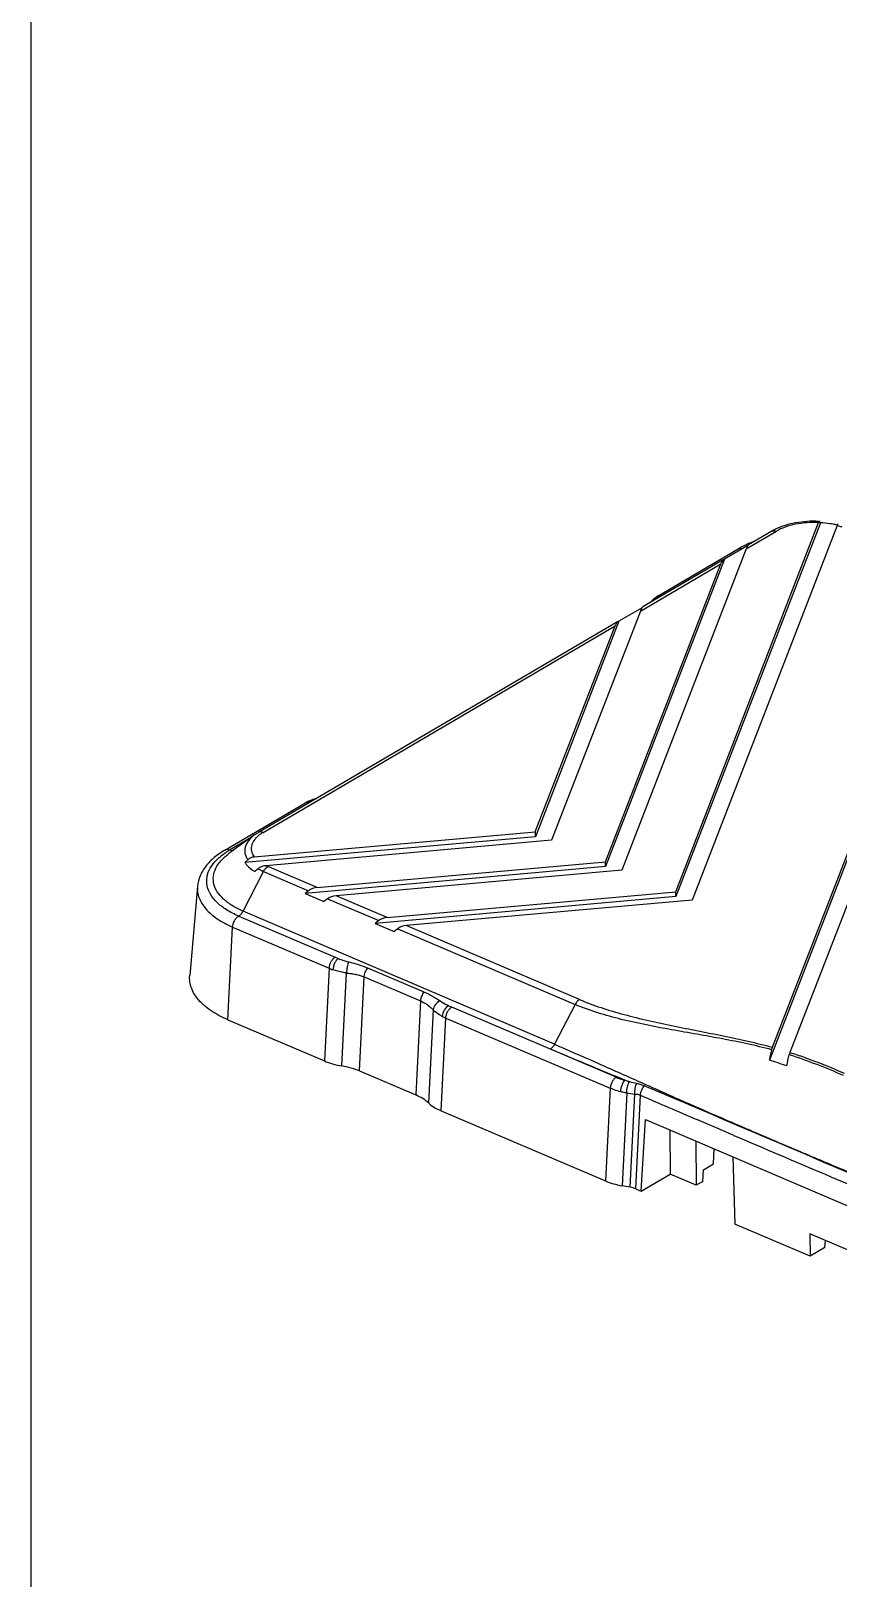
# Model space of a CAD drawing. Header units: millimetres. Extents: x 1667 to 2459, y 1639 to 1961.
# Drawn here: x 1667.2 to 1710.6, y 1684.8 to 1768 of the extents above; entities that cross this region are included whole.
import ezdxf

# ---------------------------------------------------------------- set-up
doc = ezdxf.new("R2010")
doc.units = ezdxf.units.MM
doc.layers.add('dim', color=82, linetype='Continuous')
doc.layers.add('text-mold', color=3, linetype='Continuous')

# ---------------------------------------------------------------- blocks, each defined once
blk = doc.blocks.new('VSEE')
at = {"layer": 'text-mold', "color": 62}
blk.add_line((-214.4, -255.87), (-214.4, -1142.58), dxfattribs=at)

msp = doc.modelspace()

# ---------------------------------------------------------------- linework, layer by layer
at = {"color": 4, "linetype": 'Continuous'}
for p, q in [((1701.883, 1721.731), (1709.57, 1741.576)), ((1709.673, 1741.568), (1701.889, 1721.47)), ((1710.56, 1741.419), (1702.761, 1721.283)), ((1705.675, 1740.163), (1707.297, 1741.115)), ((1707.05, 1741.114), (1705.8, 1740.38)), ((1709.62, 1741.642), (1709.641, 1741.625)), ((1709.673, 1741.568), (1709.641, 1741.625)), ((1705.765, 1740.342), (1704.517, 1739.61)), ((1704.517, 1739.61), (1698.114, 1723.08)), ((1705.675, 1740.163), (1698.986, 1722.893)), ((1704.442, 1739.584), (1700.108, 1737.041)), ((1700.94, 1737.638), (1705.244, 1740.163)), ((1704.444, 1739.585), (1704.454, 1739.59)), ((1704.454, 1739.59), (1704.517, 1739.61)), ((1698.108, 1723.341), (1704.315, 1739.365)), ((1699.984, 1736.824), (1704.315, 1739.365)), ((1700.074, 1737.003), (1698.825, 1736.27)), ((1700.792, 1737.54), (1700.686, 1737.455)), ((1700.94, 1737.638), (1700.791, 1737.54)), ((1700.791, 1737.54), (1700.792, 1737.54)), ((1698.751, 1736.244), (1679.447, 1724.918)), ((1698.825, 1736.27), (1694.34, 1724.691)), ((1699.984, 1736.824), (1695.212, 1724.504)), ((1698.753, 1736.246), (1698.762, 1736.25)), ((1698.762, 1736.25), (1698.825, 1736.27)), ((1679.694, 1724.92), (1698.623, 1736.026)), ((1694.334, 1724.951), (1698.623, 1736.026)), ((1712.867, 1728.013), (1706.924, 1712.67)), ((1707.088, 1713.367), (1712.861, 1728.273)), ((1713.739, 1727.826), (1708.031, 1713.09)), ((1677.641, 1723.968), (1681.945, 1726.493)), ((1682.16, 1726.602), (1682.104, 1726.577)), ((1682.104, 1726.577), (1682.104, 1726.577)), ((1682.377, 1726.685), (1682.16, 1726.602)), ((1682.557, 1726.743), (1682.377, 1726.685)), ((1682.454, 1726.71), (1682.454, 1726.71)), ((1679.239, 1724.783), (1677.853, 1723.778)), ((1679.057, 1724.651), (1677.892, 1723.967)), ((1694.34, 1724.691), (1678.717, 1723.294)), ((1679.222, 1723.601), (1694.334, 1724.951)), ((1695.212, 1724.504), (1679.846, 1723.13)), ((1694.339, 1724.69), (1694.335, 1724.951)), ((1678.615, 1720.685), (1679.717, 1722.821)), ((1678.717, 1723.294), (1678.869, 1723.442)), ((1679.717, 1722.821), (1682.143, 1721.786)), ((1682.596, 1721.955), (1679.947, 1723.085)), ((1698.114, 1723.08), (1681.948, 1721.635)), ((1682.596, 1721.955), (1698.108, 1723.341)), ((1698.986, 1722.893), (1683.616, 1721.519)), ((1698.113, 1723.08), (1698.109, 1723.341)), ((1676.166, 1722.023), (1675.747, 1717.229)), ((1682.143, 1721.786), (1681.948, 1721.635)), ((1681.948, 1721.635), (1682.962, 1721.202)), ((1683.16, 1721.352), (1682.962, 1721.202)), ((1683.16, 1721.352), (1685.917, 1720.176)), ((1686.37, 1720.344), (1683.616, 1721.519)), ((1701.889, 1721.47), (1685.722, 1720.025)), ((1686.37, 1720.344), (1701.883, 1721.731)), ((1702.761, 1721.283), (1687.39, 1719.909)), ((1701.888, 1721.47), (1701.884, 1721.731)), ((1678.381, 1720.42), (1683.566, 1718.208)), ((1695.374, 1713.535), (1678.615, 1720.685)), ((1677.803, 1714.845), (1678.056, 1719.831)), ((1678.056, 1719.831), (1683.24, 1717.619)), ((1685.917, 1720.176), (1685.722, 1720.025)), ((1685.722, 1720.025), (1686.737, 1719.592)), ((1686.934, 1719.742), (1686.737, 1719.592)), ((1686.934, 1719.742), (1696.475, 1715.671)), ((1696.706, 1715.934), (1687.39, 1719.909)), ((1683.566, 1718.208), (1683.735, 1718.14)), ((1683.24, 1717.619), (1682.988, 1712.633)), ((1683.933, 1712.363), (1684.186, 1717.359)), ((1684.878, 1712.094), (1685.134, 1717.155)), ((1685.134, 1717.155), (1688.159, 1715.865)), ((1688.35, 1716.339), (1685.326, 1717.629)), ((1688.159, 1715.865), (1687.902, 1710.804)), ((1688.837, 1715.374), (1688.583, 1710.379)), ((1689.68, 1715.603), (1689.842, 1715.53)), ((1698.682, 1711.755), (1689.842, 1715.53)), ((1696.475, 1715.671), (1695.374, 1713.535)), ((1677.803, 1714.845), (1682.988, 1712.633)), ((1689.264, 1709.955), (1689.517, 1714.941)), ((1689.517, 1714.941), (1698.361, 1711.168)), ((1684.878, 1712.094), (1687.902, 1710.804)), ((1698.361, 1711.168), (1698.108, 1706.182)), ((1699.254, 1710.908), (1699.002, 1705.921)), ((1699.436, 1705.842), (1699.69, 1710.852)), ((1699.734, 1705.756), (1699.989, 1710.791)), ((1689.264, 1709.955), (1698.108, 1706.182)), ((1700.034, 1705.628), (1700.258, 1709.483)), ((1700.258, 1709.483), (1726.473, 1698.298)), ((1701.562, 1708.927), (1701.592, 1706.542)), ((1702.958, 1708.331), (1702.989, 1705.946)), ((1703.908, 1707.092), (1703.955, 1707.906)), ((1703.38, 1706.782), (1703.908, 1707.092)), ((1704.963, 1707.476), (1705.064, 1703.864)), ((1700.034, 1705.628), (1701.592, 1706.542)), ((1702.989, 1705.946), (1701.592, 1706.542)), ((1703.344, 1706.154), (1702.989, 1705.946)), ((1703.344, 1706.154), (1703.38, 1706.782)), ((1699.436, 1705.842), (1699.002, 1705.921)), ((1699.734, 1705.756), (1700.034, 1705.628)), ((1709.119, 1702.134), (1705.064, 1703.864)), ((1709.103, 1703.337), (1709.119, 1702.134)), ((1725.86, 1696.188), (1709.103, 1703.337)), ((1709.913, 1702.6), (1709.935, 1702.982)), ((1709.913, 1702.6), (1709.119, 1702.134))]:
    msp.add_line(p, q, dxfattribs=at)
for points in [[(1700.686, 1737.455), (1700.549, 1737.313), (1700.533, 1737.293)], [(1682.104, 1726.577), (1682.023, 1726.536), (1681.945, 1726.493)]]:
    msp.add_lwpolyline(points, dxfattribs=at)
for centre, radius, start, end in [((1708.571, 1738.514), 3.012, 116.17355, 120.32232), ((1709.318, 1736.098), 5.552, 86.88757, 87.40271), ((1709.453, 1736.45), 5.118, 77.42913, 79.95914), ((1707.85, 1735.717), 5.153, 117.95782, 120.37268), ((1708.024, 1735.39), 5.524, 116.28987, 117.95828), ((1708.195, 1735.042), 5.911, 114.2688, 116.28617), ((1708.314, 1734.78), 6.2, 113.6098, 114.27966), ((1708.499, 1734.347), 6.67, 110.47682, 113.57059), ((1680.264, 1723.721), 1.312, 134.9573, 136.62768), ((1679.917, 1720.5), 4.015, 122.32507, 123.34085), ((1680.032, 1720.319), 4.23, 120.39047, 122.31722), ((1696.972, 1701.906), 27.413, 129.80276, 130.28414), ((1681.016, 1725.592), 2.726, 244.57244, 246.91185), ((1684.666, 1720.971), 3.642, 246.9563, 250.44547), ((1690.751, 1717.836), 3.147, 243.07407, 246.91862), ((1538.566, 1750.362), 172.526, 347.38051, 347.57274), ((1467.824, 1769.437), 246.72, 346.62542, 346.76734), ((1700.1, 1690.185), 23.498, 70.73545, 73.11712), ((1703.085, 1725.335), 14.293, 255.06426, 256.65374), ((96.066, -2068.666), 4106.257, 66.79897, 67.004727), ((1700.535, 1719.113), 8.303, 261.12962, 264.15791), ((2239.919, 2961.832), 1362.584, 246.655733, 246.794799), ((2311.965, 3124.621), 1540.59, 246.79814, 247.19481)]:
    msp.add_arc(centre, radius, start, end, dxfattribs=at)
for centre, major_axis, ratio, start_param, end_param in [((1705.676, 1739.727), (0.149, 0.659), 0.183354, 6.453751, 7.172957), ((1704.327, 1738.936), (0.143, 0.655), 0.19624, 0.179653, 0.898873), ((1699.984, 1736.388), (0.149, 0.659), 0.183354, 6.453751, 7.172957), ((1698.635, 1735.596), (0.143, 0.655), 0.19624, 0.179653, 0.898873), ((1682.606, 1721.52), (0.642, 0.092), 0.667361, 1.491449, 2.276847), ((1683.617, 1721.088), (0.642, 0.101), 0.65911, 1.470452, 2.25585), ((1686.381, 1719.909), (0.642, 0.092), 0.667361, 1.491449, 2.276847), ((1687.392, 1719.478), (0.642, 0.101), 0.65911, 1.470452, 2.25585), ((1684.967, 1713.794), (3.008, 0.049), 0.502026, -2.297197, -1.929989), ((1682.898, 1710.933), (3.008, 0.049), 0.502026, 0.844396, 1.211604), ((1685.923, 1709.642), (3.008, 0.049), 0.502026, 0.477188, 0.844396), ((1691.244, 1711.116), (3.008, 0.049), 0.502026, -2.664405, -2.297197), ((1700.087, 1707.343), (3.008, 0.049), 0.502026, -2.297197, -1.948131), ((1699.074, 1705.369), (1.003, 0.016), 0.502026, 0.844396, 1.193462)]:
    msp.add_ellipse(centre, major_axis=major_axis, ratio=ratio, start_param=start_param, end_param=end_param, dxfattribs=at)
for points, knots in [([(1707.05, 1741.114), (1707.084, 1741.134), (1707.171, 1741.155), (1707.256, 1741.133), (1707.297, 1741.115)], [0, 0, 0, 0, 0.466698, 1, 1, 1, 1]), ([(1709.57, 1741.645), (1709.156, 1741.663), (1708.357, 1741.614), (1707.584, 1741.385), (1707.242, 1741.217)], [0, 0, 0, 0, 0.520799, 1, 1, 1, 1]), ([(1709.57, 1741.576), (1709.154, 1741.597), (1708.538, 1741.556), (1707.782, 1741.353), (1707.446, 1741.202), (1707.297, 1741.115)], [0, 0, 0, 0, 0.532356, 0.779299, 1, 1, 1, 1]), ([(1709.57, 1741.576), (1709.576, 1741.593), (1709.586, 1741.618), (1709.61, 1741.643), (1709.62, 1741.642)], [0, 0, 0, 0, 0.656391, 1, 1, 1, 1]), ([(1710.345, 1741.49), (1710.291, 1741.5), (1710.068, 1741.536), (1709.843, 1741.558), (1709.673, 1741.568)], [0, 0, 0, 0, 0.245782, 1, 1, 1, 1]), ([(1710.616, 1741.491), (1710.606, 1741.494), (1710.587, 1741.477), (1710.573, 1741.45), (1710.564, 1741.43), (1710.56, 1741.419)], [0, 0, 0, 0, 0.32679, 0.617459, 1, 1, 1, 1]), ([(1710.832, 1741.331), (1710.81, 1741.339), (1710.721, 1741.371), (1710.629, 1741.4), (1710.56, 1741.419)], [0, 0, 0, 0, 0.244566, 1, 1, 1, 1]), ([(1705.244, 1740.163), (1705.275, 1740.181), (1705.353, 1740.202), (1705.43, 1740.187), (1705.469, 1740.173)], [0, 0, 0, 0, 0.470467, 1, 1, 1, 1]), ([(1700.533, 1737.293), (1700.559, 1737.326), (1700.625, 1737.383), (1700.706, 1737.412), (1700.748, 1737.421)], [0, 0, 0, 0, 0.489879, 1, 1, 1, 1]), ([(1700.792, 1737.54), (1700.802, 1737.547), (1700.845, 1737.575), (1700.896, 1737.588), (1700.934, 1737.591)], [0, 0, 0, 0, 0.244736, 1, 1, 1, 1]), ([(1700.934, 1737.591), (1700.941, 1737.592), (1700.971, 1737.593), (1701.001, 1737.59), (1701.023, 1737.586)], [0, 0, 0, 0, 0.243184, 1, 1, 1, 1]), ([(1701.142, 1737.655), (1701.108, 1737.665), (1701.037, 1737.675), (1700.969, 1737.655), (1700.94, 1737.638)], [0, 0, 0, 0, 0.52562, 1, 1, 1, 1]), ([(1681.944, 1726.493), (1681.955, 1726.499), (1682, 1726.52), (1682.052, 1726.525), (1682.09, 1726.521)], [0, 0, 0, 0, 0.241695, 1, 1, 1, 1]), ([(1682.104, 1726.577), (1682.127, 1726.587), (1682.182, 1726.599), (1682.235, 1726.588), (1682.262, 1726.578)], [0, 0, 0, 0, 0.472492, 1, 1, 1, 1]), ([(1682.454, 1726.71), (1682.464, 1726.713), (1682.479, 1726.714), (1682.493, 1726.713), (1682.496, 1726.712)], [0, 0, 0, 0, 0.737216, 1, 1, 1, 1]), ([(1679.239, 1724.783), (1679.117, 1724.694), (1678.906, 1724.506), (1678.737, 1724.202), (1678.698, 1723.957), (1678.717, 1723.715), (1678.798, 1723.543), (1678.869, 1723.442)], [0, 0, 0, 0, 0.290823, 0.536245, 0.649619, 0.762022, 1, 1, 1, 1]), ([(1679.31, 1724.623), (1679.241, 1724.549), (1679.124, 1724.392), (1679.04, 1724.118), (1679.074, 1723.84), (1679.165, 1723.677), (1679.222, 1723.601)], [0, 0, 0, 0, 0.271326, 0.512104, 0.746276, 1, 1, 1, 1]), ([(1679.447, 1724.918), (1679.429, 1724.908), (1679.358, 1724.865), (1679.289, 1724.819), (1679.239, 1724.783)], [0, 0, 0, 0, 0.253777, 1, 1, 1, 1]), ([(1679.52, 1724.806), (1679.504, 1724.793), (1679.44, 1724.745), (1679.379, 1724.692), (1679.337, 1724.65)], [0, 0, 0, 0, 0.259415, 1, 1, 1, 1]), ([(1679.694, 1724.92), (1679.653, 1724.937), (1679.568, 1724.959), (1679.481, 1724.938), (1679.447, 1724.918)], [0, 0, 0, 0, 0.533302, 1, 1, 1, 1]), ([(1679.694, 1724.92), (1679.679, 1724.911), (1679.619, 1724.875), (1679.562, 1724.836), (1679.52, 1724.806)], [0, 0, 0, 0, 0.256627, 1, 1, 1, 1]), ([(1677.641, 1723.968), (1677.44, 1723.85), (1677.068, 1723.595), (1676.606, 1723.132), (1676.284, 1722.606), (1676.183, 1722.215), (1676.166, 1722.022)], [0, 0, 0, 0, 0.276481, 0.531348, 0.769996, 1, 1, 1, 1]), ([(1678.381, 1720.42), (1678.156, 1720.516), (1677.836, 1720.678), (1677.456, 1720.941), (1677.149, 1721.203), (1676.851, 1721.558), (1676.653, 1722.042), (1676.651, 1722.547), (1676.843, 1723.035), (1677.207, 1723.484), (1677.529, 1723.735), (1677.711, 1723.855)], [0, 0, 0, 0, 0.15854, 0.230792, 0.298213, 0.419463, 0.52709, 0.629668, 0.73771, 0.859669, 1, 1, 1, 1]), ([(1678.615, 1720.685), (1678.412, 1720.772), (1678.04, 1720.959), (1677.566, 1721.308), (1677.223, 1721.701), (1677.027, 1722.131), (1676.998, 1722.581), (1677.139, 1723.023), (1677.433, 1723.434), (1677.701, 1723.667), (1677.853, 1723.778)], [0, 0, 0, 0, 0.159839, 0.301175, 0.424592, 0.534124, 0.637436, 0.744411, 0.863575, 1, 1, 1, 1]), ([(1677.892, 1723.967), (1677.85, 1723.986), (1677.764, 1724.009), (1677.675, 1723.988), (1677.641, 1723.968)], [0, 0, 0, 0, 0.53405, 1, 1, 1, 1]), ([(1678.081, 1723.943), (1678.067, 1723.939), (1678.003, 1723.931), (1677.937, 1723.947), (1677.892, 1723.967)], [0, 0, 0, 0, 0.231737, 1, 1, 1, 1]), ([(1679.222, 1723.601), (1679.157, 1723.595), (1679.027, 1723.561), (1678.915, 1723.487), (1678.869, 1723.442)], [0, 0, 0, 0, 0.503313, 1, 1, 1, 1]), ([(1678.717, 1723.294), (1678.747, 1723.25), (1678.895, 1723.062), (1679.089, 1722.914), (1679.247, 1722.818)], [0, 0, 0, 0, 0.226661, 1, 1, 1, 1]), ([(1679.682, 1723.1), (1679.658, 1723.093), (1679.566, 1723.062), (1679.479, 1723.013), (1679.423, 1722.966)], [0, 0, 0, 0, 0.252716, 1, 1, 1, 1]), ([(1679.423, 1722.966), (1679.446, 1722.953), (1679.542, 1722.901), (1679.641, 1722.854), (1679.717, 1722.821)], [0, 0, 0, 0, 0.242015, 1, 1, 1, 1]), ([(1679.717, 1722.821), (1679.732, 1722.85), (1679.753, 1722.887), (1679.778, 1722.922), (1679.784, 1722.93)], [0, 0, 0, 0, 0.754271, 1, 1, 1, 1]), ([(1679.784, 1722.93), (1679.793, 1722.943), (1679.829, 1722.988), (1679.871, 1723.03), (1679.905, 1723.056)], [0, 0, 0, 0, 0.264024, 1, 1, 1, 1]), ([(1676.166, 1722.022), (1676.157, 1721.919), (1676.162, 1721.708), (1676.272, 1721.279), (1676.607, 1720.755), (1677.241, 1720.228), (1677.765, 1719.955), (1678.056, 1719.831)], [0, 0, 0, 0, 0.100964, 0.203972, 0.428175, 0.691803, 1, 1, 1, 1]), ([(1678.056, 1719.831), (1678.062, 1719.951), (1678.119, 1720.13), (1678.251, 1720.32), (1678.336, 1720.394), (1678.381, 1720.42)], [0, 0, 0, 0, 0.519713, 0.776143, 1, 1, 1, 1]), ([(1678.381, 1720.42), (1678.429, 1720.448), (1678.52, 1720.529), (1678.586, 1720.629), (1678.615, 1720.685)], [0, 0, 0, 0, 0.465415, 1, 1, 1, 1]), ([(1683.566, 1718.208), (1683.521, 1718.183), (1683.435, 1718.108), (1683.303, 1717.918), (1683.247, 1717.739), (1683.24, 1717.619)], [0, 0, 0, 0, 0.223828, 0.480175, 1, 1, 1, 1]), ([(1683.735, 1718.14), (1683.694, 1718.111), (1683.618, 1718.032), (1683.501, 1717.836), (1683.452, 1717.658), (1683.447, 1717.539)], [0, 0, 0, 0, 0.217985, 0.473588, 1, 1, 1, 1]), ([(1683.735, 1718.14), (1683.78, 1718.122), (1683.965, 1718.053), (1684.153, 1717.993), (1684.298, 1717.957)], [0, 0, 0, 0, 0.244254, 1, 1, 1, 1]), ([(1684.298, 1717.957), (1684.278, 1717.919), (1684.243, 1717.829), (1684.195, 1717.63), (1684.181, 1717.468), (1684.186, 1717.359)], [0, 0, 0, 0, 0.212866, 0.467189, 1, 1, 1, 1]), ([(1684.298, 1717.957), (1684.477, 1717.913), (1684.824, 1717.821), (1685.163, 1717.698), (1685.326, 1717.629)], [0, 0, 0, 0, 0.51049, 1, 1, 1, 1]), ([(1677.803, 1714.845), (1677.487, 1714.98), (1677.041, 1715.211), (1676.531, 1715.599), (1676.142, 1715.982), (1675.862, 1716.42), (1675.743, 1716.887), (1675.737, 1717.117), (1675.747, 1717.229)], [0, 0, 0, 0, 0.308045, 0.445539, 0.572067, 0.79614, 0.89909, 1, 1, 1, 1]), ([(1684.186, 1717.359), (1684.121, 1717.367), (1683.87, 1717.407), (1683.624, 1717.476), (1683.447, 1717.539)], [0, 0, 0, 0, 0.258819, 1, 1, 1, 1]), ([(1684.186, 1717.359), (1684.271, 1717.351), (1684.438, 1717.332), (1684.683, 1717.293), (1684.916, 1717.238), (1685.063, 1717.185), (1685.134, 1717.155)], [0, 0, 0, 0, 0.263503, 0.518056, 0.763205, 1, 1, 1, 1]), ([(1685.134, 1717.155), (1685.139, 1717.241), (1685.181, 1717.412), (1685.269, 1717.563), (1685.326, 1717.629)], [0, 0, 0, 0, 0.496813, 1, 1, 1, 1]), ([(1688.35, 1716.339), (1688.294, 1716.273), (1688.205, 1716.121), (1688.163, 1715.95), (1688.159, 1715.865)], [0, 0, 0, 0, 0.503092, 1, 1, 1, 1]), ([(1688.35, 1716.339), (1688.506, 1716.272), (1688.805, 1716.125), (1689.086, 1715.948), (1689.22, 1715.857)], [0, 0, 0, 0, 0.511809, 1, 1, 1, 1]), ([(1688.159, 1715.865), (1688.227, 1715.835), (1688.39, 1715.754), (1688.62, 1715.591), (1688.771, 1715.449), (1688.837, 1715.374)], [0, 0, 0, 0, 0.265127, 0.645847, 1, 1, 1, 1]), ([(1689.22, 1715.857), (1689.119, 1715.816), (1688.943, 1715.681), (1688.847, 1715.477), (1688.837, 1715.374)], [0, 0, 0, 0, 0.514057, 1, 1, 1, 1]), ([(1689.326, 1715.031), (1689.279, 1715.055), (1689.103, 1715.15), (1688.939, 1715.269), (1688.837, 1715.374)], [0, 0, 0, 0, 0.266321, 1, 1, 1, 1]), ([(1689.22, 1715.857), (1689.255, 1715.833), (1689.403, 1715.739), (1689.56, 1715.659), (1689.68, 1715.603)], [0, 0, 0, 0, 0.243082, 1, 1, 1, 1]), ([(1689.68, 1715.603), (1689.579, 1715.553), (1689.412, 1715.375), (1689.333, 1715.149), (1689.326, 1715.031)], [0, 0, 0, 0, 0.485608, 1, 1, 1, 1]), ([(1689.517, 1714.941), (1689.523, 1715.061), (1689.58, 1715.24), (1689.712, 1715.43), (1689.797, 1715.505), (1689.842, 1715.53)], [0, 0, 0, 0, 0.519598, 0.776076, 1, 1, 1, 1]), ([(1707.049, 1713.233), (1706.176, 1713.465), (1704.38, 1713.838), (1701.668, 1714.3), (1698.998, 1714.811), (1697.274, 1715.326), (1696.473, 1715.668)], [0, 0, 0, 0, 0.249471, 0.50575, 0.759785, 1, 1, 1, 1]), ([(1696.706, 1715.934), (1696.659, 1715.907), (1696.569, 1715.826), (1696.504, 1715.727), (1696.475, 1715.671)], [0, 0, 0, 0, 0.466097, 1, 1, 1, 1]), ([(1696.708, 1715.936), (1697.088, 1715.774), (1697.88, 1715.48), (1699.555, 1714.987), (1701.757, 1714.504), (1704.434, 1713.997), (1706.217, 1713.605), (1707.089, 1713.368)], [0, 0, 0, 0, 0.115613, 0.236443, 0.489045, 0.74681, 1, 1, 1, 1]), ([(1695.374, 1713.535), (1695.345, 1713.479), (1695.277, 1713.38), (1695.188, 1713.298), (1695.14, 1713.27)], [0, 0, 0, 0, 0.533603, 1, 1, 1, 1]), ([(1699.154, 1711.597), (1698.818, 1711.736), (1697.48, 1712.29), (1696.143, 1712.847), (1695.145, 1713.273)], [0, 0, 0, 0, 0.250578, 1, 1, 1, 1]), ([(1695.374, 1713.535), (1696.09, 1713.216), (1697.17, 1712.745), (1698.606, 1712.111), (1699.68, 1711.631), (1700.753, 1711.15), (1702.183, 1710.515), (1703.259, 1710.046), (1703.976, 1709.735)], [0, 0, 0, 0, 0.250326, 0.375668, 0.500798, 0.625747, 0.750565, 1, 1, 1, 1]), ([(1707.05, 1713.235), (1707.053, 1713.248), (1707.063, 1713.292), (1707.076, 1713.337), (1707.088, 1713.367)], [0, 0, 0, 0, 0.286369, 1, 1, 1, 1]), ([(1708.031, 1713.09), (1708.028, 1713.081), (1708.013, 1713.039), (1708.002, 1712.996), (1707.994, 1712.961)], [0, 0, 0, 0, 0.213622, 1, 1, 1, 1]), ([(1710.91, 1711.85), (1710.44, 1712.054), (1709.477, 1712.448), (1708.498, 1712.805), (1707.994, 1712.961)], [0, 0, 0, 0, 0.492071, 1, 1, 1, 1]), ([(1708.031, 1713.09), (1708.286, 1713.008), (1708.91, 1712.797), (1709.881, 1712.424), (1710.596, 1712.129), (1710.948, 1711.978)], [0, 0, 0, 0, 0.256953, 0.632361, 1, 1, 1, 1]), ([(1698.682, 1711.755), (1698.638, 1711.729), (1698.553, 1711.655), (1698.423, 1711.465), (1698.367, 1711.287), (1698.361, 1711.168)], [0, 0, 0, 0, 0.22441, 0.480823, 1, 1, 1, 1]), ([(1698.927, 1710.978), (1698.877, 1710.991), (1698.685, 1711.044), (1698.496, 1711.11), (1698.361, 1711.168)], [0, 0, 0, 0, 0.259918, 1, 1, 1, 1]), ([(1698.682, 1711.755), (1698.719, 1711.74), (1698.873, 1711.678), (1699.032, 1711.629), (1699.155, 1711.598)], [0, 0, 0, 0, 0.239844, 1, 1, 1, 1]), ([(1698.927, 1710.978), (1698.931, 1711.098), (1698.969, 1711.276), (1699.061, 1711.48), (1699.121, 1711.565), (1699.155, 1711.598)], [0, 0, 0, 0, 0.537565, 0.792159, 1, 1, 1, 1]), ([(1699.145, 1711.601), (1699.166, 1711.594), (1699.251, 1711.567), (1699.336, 1711.542), (1699.401, 1711.524)], [0, 0, 0, 0, 0.247903, 1, 1, 1, 1]), ([(1699.254, 1710.908), (1699.253, 1711.023), (1699.275, 1711.193), (1699.335, 1711.397), (1699.377, 1711.487), (1699.401, 1711.524)], [0, 0, 0, 0, 0.538239, 0.792515, 1, 1, 1, 1]), ([(1699.69, 1710.852), (1699.683, 1710.955), (1699.692, 1711.109), (1699.735, 1711.3), (1699.767, 1711.388), (1699.786, 1711.426)], [0, 0, 0, 0, 0.525273, 0.779931, 1, 1, 1, 1]), ([(1699.785, 1711.428), (1699.821, 1711.419), (1699.961, 1711.383), (1700.098, 1711.338), (1700.196, 1711.296)], [0, 0, 0, 0, 0.257091, 1, 1, 1, 1]), ([(1699.989, 1710.791), (1699.994, 1710.883), (1700.042, 1711.065), (1700.142, 1711.225), (1700.206, 1711.291)], [0, 0, 0, 0, 0.500258, 1, 1, 1, 1]), ([(1699.254, 1710.908), (1699.227, 1710.913), (1699.117, 1710.933), (1699.008, 1710.957), (1698.927, 1710.978)], [0, 0, 0, 0, 0.253297, 1, 1, 1, 1]), ([(1699.69, 1710.852), (1699.716, 1710.851), (1699.818, 1710.843), (1699.92, 1710.821), (1699.989, 1710.791)], [0, 0, 0, 0, 0.262246, 1, 1, 1, 1]), ([(1703.976, 1709.735), (1704.792, 1709.381), (1706.426, 1708.677), (1708.882, 1707.63), (1711.344, 1706.594), (1712.989, 1705.91), (1713.811, 1705.568)], [0, 0, 0, 0, 0.249764, 0.499759, 0.749955, 1, 1, 1, 1])]:
    msp.add_open_spline(points, degree=3, knots=knots, dxfattribs=at)
for points in [[(1682.09, 1726.521), (1682.109, 1726.519), (1682.128, 1726.515), (1682.146, 1726.51)], [(1679.846, 1723.13), (1679.791, 1723.125), (1679.735, 1723.115), (1679.682, 1723.1)], [(1679.905, 1723.056), (1679.918, 1723.066), (1679.933, 1723.076), (1679.947, 1723.085)], [(1705.016, 1708.63), (1704.353, 1708.914), (1703.69, 1709.197), (1703.027, 1709.482)]]:
    msp.add_open_spline(points, degree=3, dxfattribs=at)

# ---------------------------------------------------------------- block references
at = {"layer": 'dim', "linetype": 'Continuous', "xscale": 0.3626726400000002, "yscale": 0.3626726400000002, "zscale": 0.3626726400000002}
msp.add_blockref('VSEE', (1744.963, 2053.558), dxfattribs=at)

doc.saveas('drawing.dxf')
